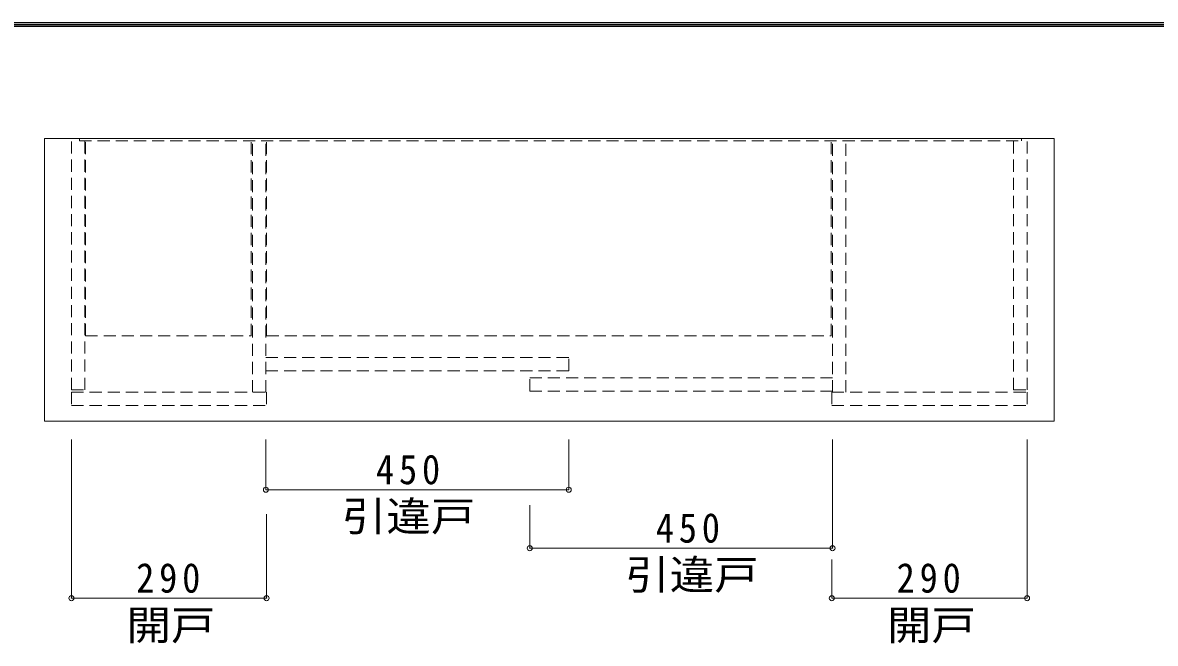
# Model space of a CAD drawing. Units: millimetres at full size, sheet at 1:15. Extents: x -2920 to 2930, y -2153 to 2088.
# Drawn here: x -1736 to -53, y 1165 to 2088 of the extents above; entities that cross this region are included whole.
import ezdxf
from ezdxf.enums import TextEntityAlignment as Align

# ---------------------------------------------------------------- set-up
doc = ezdxf.new("R2010")
doc.units = ezdxf.units.MM
doc.header["$LTSCALE"] = 15
doc.header["$PDMODE"] = 32
doc.header["$PDSIZE"] = 7.5
doc.linetypes.add('DASHED1', pattern=[1.8, 1.2, -0.6])
doc.layers.add('2-2', color=7, linetype='Continuous', lineweight=18)
doc.layers.add('F-1', color=6, linetype='Continuous')
doc.styles.add('ＭＳ ゴシック', font='')
doc.styles.get('ＭＳ ゴシック').set_extended_font_data('MS Gothic')

msp = doc.modelspace()

# ---------------------------------------------------------------- linework, layer by layer
at = {"layer": '2-2'}
for p, q in [((-1703.61, 1495.55), (-1703.61, 1915.55)), ((-1703.61, 1915.55), (-203.11, 1915.55)), ((-203.11, 1495.55), (-203.11, 1915.55)), ((-1703.61, 1495.55), (-203.11, 1495.55)), ((-1663.61, 1232.58), (-1663.61, 1468.12)), ((-1374.61, 1393.66), (-1374.61, 1468.12)), ((-924.61, 1393.66), (-924.61, 1468.12)), ((-532.61, 1306.85), (-532.61, 1468.12)), ((-243.61, 1232.58), (-243.61, 1468.12)), ((-982.61, 1306.85), (-982.61, 1370.51)), ((-1373.61, 1232.58), (-1373.61, 1357.42)), ((-533.61, 1232.58), (-533.61, 1289.87))]:
    msp.add_line(p, q, dxfattribs=at)
at = {"layer": '2-2', "linetype": 'DASHED1'}
for p, q in [((-1663.61, 1542.05), (-1663.61, 1915.55)), ((-1651.61, 1912.05), (-1651.61, 1915.55)), ((-1651.61, 1912.05), (-251.61, 1912.05)), ((-1643.61, 1542.05), (-1643.61, 1912.05)), ((-1642.61, 1622.05), (-1642.61, 1912.05)), ((-1396.61, 1622.05), (-1396.61, 1912.05)), ((-1394.61, 1538.55), (-1394.61, 1912.05)), ((-1374.61, 1538.55), (-1374.61, 1912.05)), ((-1373.61, 1622.05), (-1373.61, 1912.05)), ((-534.61, 1622.05), (-534.61, 1912.05)), ((-532.61, 1538.55), (-532.61, 1912.05)), ((-512.61, 1538.55), (-512.61, 1912.05)), ((-263.61, 1542.05), (-263.61, 1912.05)), ((-251.61, 1912.05), (-251.61, 1915.55)), ((-243.61, 1542.05), (-243.61, 1915.55)), ((-1642.61, 1622.05), (-1396.61, 1622.05)), ((-1373.61, 1622.05), (-534.61, 1622.05)), ((-1374.61, 1590.05), (-924.61, 1590.05)), ((-982.61, 1560.05), (-532.61, 1560.05)), ((-982.61, 1540.05), (-982.61, 1560.05)), ((-1663.61, 1542.05), (-1643.61, 1542.05)), ((-1663.61, 1538.55), (-1373.61, 1538.55)), ((-1373.61, 1538.55), (-1373.61, 1518.55)), ((-982.61, 1540.05), (-532.61, 1540.05)), ((-263.61, 1542.05), (-243.61, 1542.05))]:
    msp.add_line(p, q, dxfattribs=at)
at = {"layer": '2-2', "color": 4}
for p, q in [((-1374.61, 1393.66), (-924.61, 1393.66)), ((-982.61, 1306.85), (-532.61, 1306.85)), ((-1663.61, 1232.58), (-1373.61, 1232.58)), ((-533.61, 1232.58), (-243.61, 1232.58))]:
    msp.add_line(p, q, dxfattribs=at)
at = {"layer": '2-2', "linetype": 'DASHED1'}
for points in [[(-1374.61, 1570.05), (-924.61, 1570.05), (-924.61, 1590.05)], [(-1663.61, 1538.55), (-1663.61, 1518.55), (-1373.61, 1518.55)], [(-533.61, 1538.55), (-533.61, 1518.55), (-243.61, 1518.55)], [(-533.61, 1538.55), (-243.61, 1538.55), (-243.61, 1518.55)]]:
    msp.add_lwpolyline(points, dxfattribs=at)
at = {"layer": '2-2', "color": 4}
for p in [(-1374.61, 1393.66), (-924.61, 1393.66), (-982.61, 1306.85), (-532.61, 1306.85), (-1663.61, 1232.58), (-1373.61, 1232.58), (-533.61, 1232.58), (-243.61, 1232.58)]:
    msp.add_point(p, dxfattribs=at)
at = {"layer": 'F-1'}
for p, q in [((-2920.04, 2087.5), (2929.96, 2087.5)), ((-2920.04, 2085), (2929.96, 2085)), ((-2920.04, 2082.5), (2929.96, 2082.5))]:
    msp.add_line(p, q, dxfattribs=at)

# ---------------------------------------------------------------- texts
at = {"layer": '2-2', "style": 'ＭＳ ゴシック', "width": 1.1}
for s, p in [('引違戸', (-1261.51, 1319.06)), ('引違戸', (-840.44, 1232.24)), ('開戸', (-1581.69, 1157.3)), ('開戸', (-451.69, 1157.3))]:
    msp.add_text(s, height=43.99, dxfattribs=at).set_placement(p, align=Align.BOTTOM_LEFT)
at = {"layer": '2-2', "char_height": 43.99, "attachment_point": 7, "style": 'ＭＳ ゴシック'}
for s, insert in [('\\T1.27;\\W0.9;450', (-1210.99, 1401.16)), ('\\T1.27;\\W0.9;450', (-795.24, 1314.35)), ('\\T1.27;\\W0.9;290', (-1567.36, 1240.08)), ('\\T1.27;\\W0.9;290', (-437.36, 1240.08))]:
    msp.add_mtext(s, dxfattribs=dict(at, insert=insert))

doc.saveas('drawing.dxf')
